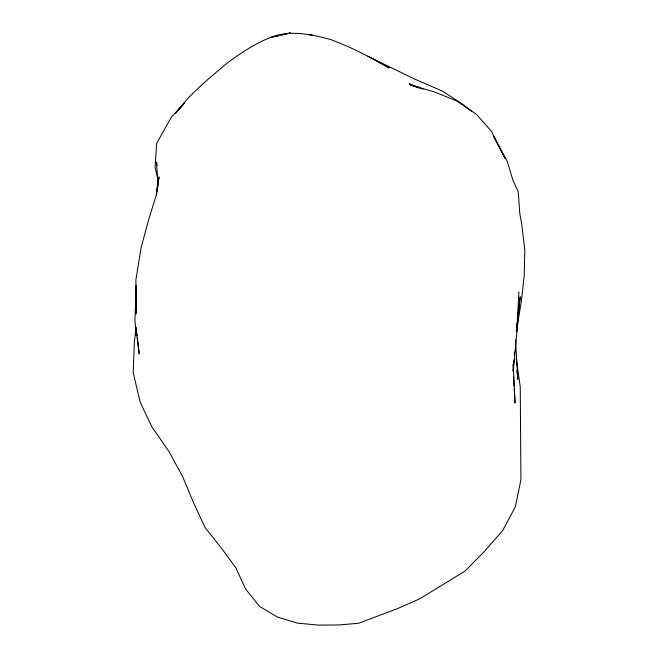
<?xml version="1.0" encoding="UTF-8"?>
<svg xmlns="http://www.w3.org/2000/svg" width="658" height="658" viewBox="0 0 658 658"><rect width="100%" height="100%" fill="white"/><g stroke="black" fill="none" stroke-linecap="round" stroke-linejoin="round"><path stroke-width="0.99" d="M518.874 307.771L520.207 296.709L513.224 371.104L513.224 364.121L515.025 403.009L514.235 389.051M518.907 291.963L516.727 331.213L517.032 325.949M513.224 371.104L513.923 360.049M514.235 355.016L514.433 352.005M156.571 195.064L157.657 181.279L156.579 162.098L156.991 165.084M136.272 328.276L135.597 335.424L136.379 328.457M516.826 324.855L517.073 322.848M517.55 318.826L517.797 316.819M518.15 313.8L518.636 309.778M157.287 190.952L159.006 176.895L156.045 195.944L148.535 220.035L141.059 247.869L135.893 279.979L136.066 313.981L136.181 285.695L134.923 321.194L139.225 353.881L137.366 337.661M136.165 327.552L134.405 341.543L133.196 372.543L140.138 402.12L151.924 426.984L168.974 451.462L182.702 476.787L193.567 502.811L205.025 527.436L221.302 548.015L235.852 567.796L245.623 589.091L259.597 606.429L277.569 617.097L297.342 623.11L318.201 625.1L338.829 624.985L358.626 623.241L397.58 608.576L419.598 598.879L465.05 571.078L484.633 551.182L502.671 530.545L515.313 506.866L520.922 479.698L520.256 387.027L516.176 358.108M516.226 331.912L521.284 301.849L524.237 275.34L524.804 250.262L521.827 224.781L519.779 213.661L518.265 191.749L512.96 180.325L507.26 161.547L493.59 136.255M183.574 104.383L175.324 113.48C189.339 94.497 207.665 79.544 225.538 64.385C240.162 53.356 255.477 43.058 272.7 36.552C291.716 30.136 311.769 34.463 330.571 39.496C350.969 47.179 370.462 56.999 389.265 67.98L367.904 56.308L413.866 78.697L442.579 91.199L462.763 104.342L471.753 111.523M184.873 102.812L171.467 116.951L156.678 143.321L155.099 167.741L157.607 177.356M275.093 36.511L278.885 35.565M280.777 35.096L290.458 32.9L280.884 35.187M275.134 36.56L278.967 35.639M308.89 34.718L312.18 35.047M418.916 88.008L410.279 84.907L433.778 91.701L456.784 100.97L476.359 114.295L491.542 131.403L504.982 158.298L494.043 137.135M423.053 89.175L409.12 83.673L413.561 86.066M136.321 328.539L136.56 330.571M136.905 333.606L137.135 335.638M516.867 370.322L517.287 374.344M517.492 376.351L517.805 379.37L515.551 339.956M513.561 377.083L514.071 386.057M273.193 36.988L270.348 37.695L273.218 37.013"/></g></svg>
